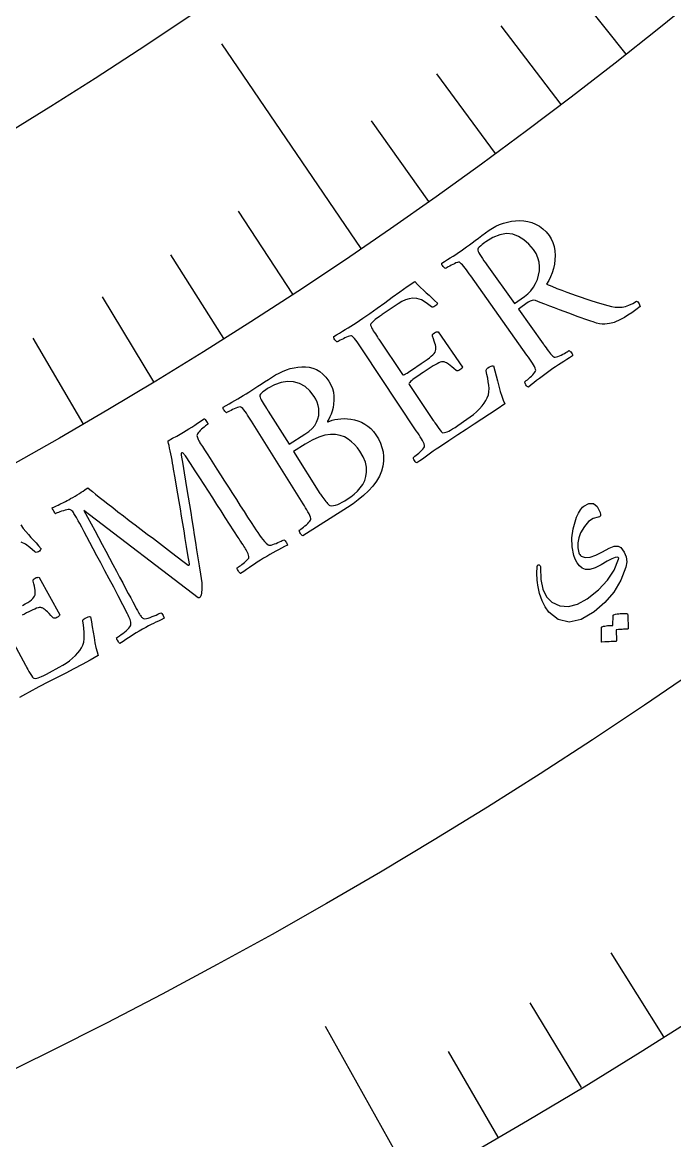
# Model space of a CAD drawing. Header units: millimetres. Extents: x -83 to 83, y -82 to 91.
# Drawn here: x 27.27 to 35.09, y -56.74 to -43.32 of the extents above; entities that cross this region are included whole.
import ezdxf

# ---------------------------------------------------------------- set-up
doc = ezdxf.new("R2010")
doc.units = ezdxf.units.MM
for name, color, linetype in [('CUT_OUTER', 1, 'Continuous'), ('ENGRAVE', 7, 'Continuous'), ('ENGRAVE_FINE', 8, 'Continuous'), ('TEXT', 5, 'Continuous')]:
    doc.layers.add(name, color=color, linetype=linetype)

msp = doc.modelspace()

# ---------------------------------------------------------------- linework, layer by layer
at = {"layer": 'CUT_OUTER'}
msp.add_arc((0, 0), 82.5, 179.648438, 0, dxfattribs=at)
at = {"layer": 'ENGRAVE'}
for points in [[(31.337, -46.0336), (29.6657, -43.5785)], [(31.9703, -57.268), (30.9086, -55.3662)]]:
    msp.add_lwpolyline(points, dxfattribs=at)
for radius in [80.85, 80.85, 78.6844, 74.6625, 74.6625, 71.4862, 65.5875, 65.5875, 62.1225, 55.6875, 55.6875, 52.2225, 45.7875, 45.7875]:
    msp.add_circle((0, 0), radius, dxfattribs=at)
at = {"layer": 'ENGRAVE_FINE'}
for points in [[(34.5112, -43.7044), (33.775, -42.772)], [(33.7336, -44.3073), (33.014, -43.3621)], [(32.9452, -44.8967), (32.2424, -43.9389)], [(32.1463, -45.4721), (31.4605, -44.5021)], [(30.5176, -46.5808), (29.8666, -45.5871)], [(29.6884, -47.1136), (29.0551, -46.1085)], [(28.8497, -47.6318), (28.2342, -46.6157)], [(28.0017, -48.1353), (27.4043, -47.1084)], [(34.9664, -55.4894), (34.333, -54.4843)], [(33.9785, -56.0997), (33.3631, -55.0836)], [(32.9797, -56.6927), (32.3824, -55.6658)]]:
    msp.add_lwpolyline(points, dxfattribs=at)
at = {"layer": 'TEXT'}
for points in [[(32.8723, -45.8146), (32.9104, -45.7897), (32.9512, -45.7674), (32.9947, -45.7479), (33.0411, -45.731), (33.0892, -45.7174), (33.1377, -45.7076), (33.1868, -45.7018), (33.2365, -45.6998), (33.2859, -45.7024), (33.3343, -45.7102), (33.3817, -45.7233), (33.4281, -45.7416), (33.4727, -45.7659), (33.5144, -45.7967), (33.5533, -45.8341), (33.5894, -45.8782), (33.6153, -45.9193), (33.6354, -45.9639), (33.6497, -46.0119), (33.6581, -46.0633), (33.6611, -46.1165), (33.6594, -46.1696), (33.653, -46.2227), (33.6417, -46.2758), (33.6262, -46.3272), (33.6071, -46.3752), (33.5844, -46.4196), (33.558, -46.4607), (33.6215, -46.4874), (33.683, -46.5125), (33.7426, -46.536), (33.8002, -46.5579), (33.8571, -46.5786), (33.9144, -46.5988), (33.9723, -46.6183), (34.0307, -46.6372), (34.0909, -46.6563), (34.1545, -46.6761), (34.2213, -46.6968), (34.2914, -46.7182), (34.3374, -46.73), (34.3815, -46.737), (34.4237, -46.7394), (34.464, -46.737), (34.5044, -46.7291), (34.5469, -46.7148), (34.5915, -46.6942), (34.6382, -46.6672), (34.6459, -46.6699), (34.6534, -46.6759), (34.6607, -46.6851), (34.6677, -46.6975), (34.6738, -46.7101), (34.6783, -46.7201), (34.6812, -46.7272), (34.6826, -46.7317), (34.629, -46.7706), (34.5794, -46.805), (34.5337, -46.835), (34.4919, -46.8604), (34.4545, -46.8816), (34.4216, -46.8987), (34.3935, -46.9116), (34.37, -46.9205), (34.3537, -46.9245), (34.3342, -46.9289), (34.3115, -46.9337), (34.2857, -46.9389), (34.2569, -46.9423), (34.2257, -46.9416), (34.192, -46.9368), (34.1559, -46.9281), (34.1395, -46.9229), (34.1172, -46.9156), (34.089, -46.9061), (34.0549, -46.8944), (34.016, -46.8808), (33.9733, -46.8655), (33.9269, -46.8487), (33.8768, -46.8302), (33.8239, -46.8106), (33.7693, -46.7902), (33.713, -46.7691), (33.6549, -46.7474), (33.5965, -46.7252), (33.5389, -46.703), (33.4823, -46.6808), (33.4265, -46.6586), (33.4069, -46.6545), (33.3859, -46.6567), (33.3633, -46.6652), (33.3392, -46.6798), (33.2237, -46.7621), (33.5183, -47.1766), (33.5207, -47.1801), (33.5231, -47.1835), (33.5255, -47.1869), (33.528, -47.1903), (33.5304, -47.1937), (33.5328, -47.1971), (33.5352, -47.2006), (33.5377, -47.204), (33.5528, -47.2251), (33.5673, -47.2451), (33.5813, -47.264), (33.5947, -47.2818), (33.6076, -47.298), (33.6201, -47.3121), (33.6322, -47.3242), (33.644, -47.3341), (33.6519, -47.3368), (33.6631, -47.3368), (33.6776, -47.334), (33.6952, -47.3285), (33.7146, -47.3211), (33.734, -47.3125), (33.7534, -47.3028), (33.7729, -47.292), (33.7909, -47.2814), (33.8057, -47.2725), (33.8173, -47.2651), (33.8258, -47.2594), (33.8327, -47.2626), (33.8401, -47.268), (33.8481, -47.2756), (33.8566, -47.2854), (33.864, -47.296), (33.8689, -47.3058), (33.8714, -47.3148), (33.8713, -47.323), (33.8357, -47.3452), (33.8009, -47.3669), (33.7669, -47.3883), (33.7336, -47.4092), (33.7008, -47.4303), (33.6678, -47.4522), (33.6346, -47.4747), (33.6013, -47.498), (33.5691, -47.5211), (33.5369, -47.5448), (33.5046, -47.5691), (33.4724, -47.594), (33.4401, -47.6194), (33.4075, -47.6451), (33.3748, -47.6712), (33.3418, -47.6975), (33.334, -47.6949), (33.3263, -47.6896), (33.3188, -47.6817), (33.3113, -47.6711), (33.3048, -47.6599), (33.3003, -47.6499), (33.2977, -47.641), (33.297, -47.6334), (33.3052, -47.6274), (33.316, -47.6188), (33.3294, -47.6079), (33.3453, -47.5945), (33.3621, -47.5796), (33.3779, -47.5643), (33.3928, -47.5487), (33.4068, -47.5326), (33.4182, -47.5175), (33.4256, -47.5048), (33.4288, -47.4946), (33.428, -47.4869), (33.4217, -47.4693), (33.4131, -47.4504), (33.402, -47.4302), (33.3885, -47.4088), (33.3734, -47.3863), (33.3576, -47.363), (33.341, -47.3391), (33.3237, -47.3143), (32.6504, -46.3632), (32.6329, -46.3385), (32.6158, -46.3146), (32.599, -46.2915), (32.5825, -46.2692), (32.5666, -46.2487), (32.5511, -46.2311), (32.5362, -46.2163), (32.5218, -46.2043), (32.5143, -46.2), (32.5036, -46.1992), (32.4897, -46.2019), (32.4726, -46.2081), (32.454, -46.2164), (32.4354, -46.2253), (32.4168, -46.2349), (32.3982, -46.245), (32.3811, -46.2547), (32.367, -46.263), (32.3558, -46.2699), (32.3476, -46.2753), (32.3408, -46.272), (32.3335, -46.2664), (32.3257, -46.2587), (32.3173, -46.2487), (32.31, -46.2381), (32.3051, -46.2283), (32.3027, -46.2193), (32.3028, -46.2112), (32.337, -46.189), (32.3709, -46.1673), (32.4044, -46.146), (32.4377, -46.1251), (32.4705, -46.1043), (32.5029, -46.083), (32.5348, -46.0615), (32.5662, -46.0396), (32.5991, -46.0161), (32.633, -45.9914), (32.6679, -45.9655), (32.7039, -45.9385), (32.7418, -45.91), (32.7825, -45.8798), (32.826, -45.8481), (32.8723, -45.8146)], [(33.4015, -46.0462), (33.3465, -45.9806), (33.2867, -45.9284), (33.2221, -45.8896), (33.1526, -45.8642), (33.0784, -45.8559), (32.9998, -45.8684), (32.9166, -45.9017), (32.8288, -45.9558), (32.8175, -45.964), (32.8039, -45.9744), (32.7877, -45.987), (32.7691, -46.0018), (32.7521, -46.0169), (32.7406, -46.0307), (32.7346, -46.0431), (32.7341, -46.0541), (32.7387, -46.069), (32.7468, -46.0867), (32.7584, -46.1073), (32.7735, -46.1307), (32.7904, -46.1556), (32.8076, -46.1806), (32.8251, -46.2056), (32.8427, -46.2306), (33.1751, -46.6937), (33.2927, -46.61), (33.3333, -46.5772), (33.3694, -46.5401), (33.4008, -46.4987), (33.4277, -46.453), (33.449, -46.4045), (33.4639, -46.3546), (33.4724, -46.3032), (33.4744, -46.2504), (33.469, -46.1975), (33.455, -46.1459), (33.4325, -46.0954), (33.4015, -46.0462)], [(31.2778, -46.9244), (31.3579, -46.8703), (31.4413, -46.8125), (31.528, -46.751), (31.6179, -46.6858), (31.7091, -46.6195), (31.7996, -46.5546), (31.8894, -46.4912), (31.9786, -46.4293), (32.0134, -46.4668), (32.0479, -46.5021), (32.082, -46.535), (32.1157, -46.5656), (32.1494, -46.5954), (32.1832, -46.6259), (32.2172, -46.6573), (32.2512, -46.6893), (32.2481, -46.699), (32.2419, -46.7085), (32.2328, -46.718), (32.2207, -46.7274), (32.207, -46.7354), (32.1953, -46.739), (32.1856, -46.7382), (32.1779, -46.7331), (32.1155, -46.6851), (32.0579, -46.652), (32.0052, -46.6337), (31.9574, -46.6303), (31.9122, -46.6376), (31.8673, -46.6513), (31.8227, -46.6716), (31.7785, -46.6984), (31.5881, -46.8274), (31.5799, -46.833), (31.569, -46.8407), (31.5554, -46.8504), (31.539, -46.8622), (31.5216, -46.875), (31.5051, -46.8879), (31.4895, -46.9008), (31.4747, -46.9138), (31.4623, -46.926), (31.454, -46.9369), (31.4496, -46.9464), (31.4492, -46.9544), (31.4545, -46.9689), (31.4617, -46.9847), (31.4707, -47.0018), (31.4817, -47.0201), (31.4937, -47.0392), (31.5061, -47.0584), (31.5188, -47.0779), (31.5318, -47.0975), (31.537, -47.1052), (31.5415, -47.112), (31.5455, -47.118), (31.5489, -47.123), (31.8318, -47.5456), (31.8365, -47.5486), (31.8444, -47.5482), (31.8554, -47.5444), (31.8696, -47.5372), (31.8857, -47.5279), (31.9024, -47.5177), (31.9198, -47.5066), (31.9379, -47.4947), (32.0552, -47.4156), (32.093, -47.3896), (32.1259, -47.366), (32.1539, -47.3449), (32.1771, -47.3262), (32.1959, -47.3089), (32.2107, -47.2923), (32.2215, -47.2763), (32.2283, -47.2609), (32.2318, -47.2452), (32.2328, -47.2282), (32.2313, -47.21), (32.2273, -47.1906), (32.2211, -47.169), (32.2133, -47.1443), (32.2037, -47.1166), (32.1925, -47.0857), (32.1905, -47.0767), (32.1933, -47.0674), (32.2009, -47.0577), (32.2134, -47.0477), (32.2265, -47.0398), (32.2387, -47.0346), (32.2499, -47.0323), (32.26, -47.0327), (32.5508, -47.4567), (32.5479, -47.4647), (32.5418, -47.4731), (32.5326, -47.4819), (32.5203, -47.4912), (32.5071, -47.4987), (32.4951, -47.5025), (32.4844, -47.5025), (32.4748, -47.4986), (32.4465, -47.4738), (32.4221, -47.453), (32.4014, -47.4361), (32.3845, -47.4233), (32.3704, -47.4134), (32.3582, -47.4057), (32.3478, -47.4001), (32.3393, -47.3966), (32.3317, -47.3945), (32.3239, -47.3931), (32.316, -47.3925), (32.308, -47.3926), (32.2975, -47.3935), (32.2837, -47.3977), (32.2668, -47.4051), (32.2465, -47.4158), (32.2243, -47.4287), (32.2012, -47.4424), (32.1773, -47.4572), (32.1526, -47.4729), (32.1279, -47.4888), (32.1039, -47.5045), (32.0808, -47.5198), (32.0586, -47.5347), (32.0431, -47.5452), (32.0268, -47.5565), (32.0095, -47.5687), (31.9914, -47.5816), (31.9735, -47.5947), (31.9571, -47.6072), (31.9422, -47.6191), (31.9287, -47.6304), (31.9181, -47.6408), (31.9116, -47.6498), (31.9093, -47.6576), (31.9111, -47.6641), (32.2003, -48.096), (32.202, -48.0986), (32.2042, -48.1018), (32.2067, -48.1055), (32.2096, -48.1099), (32.2213, -48.1273), (32.2348, -48.1468), (32.2499, -48.1687), (32.2667, -48.1927), (32.2831, -48.2148), (32.2968, -48.2306), (32.3078, -48.2403), (32.3161, -48.2437), (32.3334, -48.2428), (32.3509, -48.2393), (32.3686, -48.2334), (32.3866, -48.225), (32.407, -48.2135), (32.4319, -48.1984), (32.4613, -48.1795), (32.4952, -48.157), (32.6048, -48.0828), (32.6447, -48.0543), (32.683, -48.0238), (32.7195, -47.9915), (32.7544, -47.9574), (32.7857, -47.9229), (32.8118, -47.8894), (32.8326, -47.8569), (32.8481, -47.8255), (32.861, -47.7902), (32.8684, -47.7534), (32.8705, -47.715), (32.8672, -47.6749), (32.8606, -47.6335), (32.8528, -47.5911), (32.8438, -47.5475), (32.8336, -47.5029), (32.8332, -47.4943), (32.8368, -47.4854), (32.8445, -47.4762), (32.8563, -47.4668), (32.8758, -47.4545), (32.8932, -47.4464), (32.9082, -47.4423), (32.921, -47.4424), (32.9369, -47.5004), (32.953, -47.5604), (32.9694, -47.6224), (32.986, -47.6863), (33.003, -47.7482), (33.0208, -47.8041), (33.0393, -47.8539), (33.0585, -47.8977), (32.9667, -47.9605), (32.8747, -48.0224), (32.7825, -48.0833), (32.69, -48.1432), (32.5947, -48.2048), (32.4938, -48.2708), (32.3873, -48.3411), (32.2752, -48.4156), (32.2364, -48.4417), (32.2, -48.4668), (32.166, -48.491), (32.1342, -48.5143), (32.1032, -48.537), (32.0713, -48.5597), (32.0385, -48.5823), (32.0048, -48.6048), (31.9971, -48.6019), (31.9895, -48.5964), (31.9822, -48.5883), (31.975, -48.5775), (31.9689, -48.5661), (31.9646, -48.556), (31.9622, -48.5471), (31.9617, -48.5394), (31.9701, -48.5336), (31.9812, -48.5254), (31.9948, -48.5148), (32.0112, -48.5019), (32.0283, -48.4875), (32.0446, -48.4726), (32.0599, -48.4574), (32.0743, -48.4417), (32.0862, -48.4269), (32.0939, -48.4145), (32.0974, -48.4044), (32.0968, -48.3966), (32.091, -48.3789), (32.0829, -48.3597), (32.0724, -48.3393), (32.0595, -48.3174), (32.045, -48.2945), (32.0298, -48.2709), (32.0139, -48.2464), (31.9973, -48.2212), (31.353, -47.2503), (31.3362, -47.2251), (31.3197, -47.2007), (31.3036, -47.1771), (31.2878, -47.1544), (31.2723, -47.1335), (31.2574, -47.1154), (31.2429, -47.1002), (31.2288, -47.0878), (31.2214, -47.0833), (31.2107, -47.0822), (31.1968, -47.0846), (31.1796, -47.0903), (31.1606, -47.0981), (31.1416, -47.1067), (31.1224, -47.1159), (31.103, -47.1259), (31.0852, -47.1354), (31.0704, -47.1436), (31.0589, -47.1502), (31.0504, -47.1555), (31.0437, -47.152), (31.0366, -47.1462), (31.029, -47.1383), (31.0209, -47.1281), (31.0139, -47.1172), (31.0093, -47.1073), (31.0071, -47.0983), (31.0074, -47.0901), (31.0423, -47.0689), (31.077, -47.048), (31.1115, -47.0274), (31.1458, -47.0071), (31.1797, -46.9868), (31.213, -46.9663), (31.2457, -46.9455), (31.2778, -46.9244)], [(30.2719, -47.5729), (30.3109, -47.5496), (30.3519, -47.5281), (30.3949, -47.5084), (30.4398, -47.4905), (30.4857, -47.4754), (30.5316, -47.464), (30.5775, -47.4563), (30.6233, -47.4523), (30.6687, -47.4528), (30.7131, -47.4587), (30.7565, -47.47), (30.799, -47.4867), (30.8397, -47.5098), (30.878, -47.5404), (30.9137, -47.5784), (30.947, -47.6239), (30.9719, -47.6678), (30.9905, -47.713), (31.0027, -47.7595), (31.0084, -47.8072), (31.0091, -47.8544), (31.0058, -47.8996), (30.9987, -47.9427), (30.9877, -47.9837), (30.9746, -48.0213), (30.961, -48.0541), (30.9471, -48.0822), (30.9328, -48.1055), (30.9316, -48.1096), (30.9323, -48.1125), (30.9347, -48.1143), (30.9388, -48.1149), (30.9624, -48.1035), (30.9896, -48.0939), (31.0204, -48.0861), (31.0549, -48.08), (31.092, -48.0763), (31.1308, -48.0754), (31.1712, -48.0774), (31.2134, -48.0823), (31.2559, -48.0905), (31.2976, -48.1029), (31.3385, -48.1193), (31.3785, -48.1398), (31.4167, -48.1648), (31.4517, -48.1947), (31.4838, -48.2294), (31.5128, -48.2691), (31.5422, -48.3187), (31.5662, -48.3694), (31.5848, -48.4211), (31.5979, -48.4738), (31.6046, -48.5282), (31.6038, -48.585), (31.5954, -48.6442), (31.5795, -48.7057), (31.5553, -48.766), (31.5212, -48.8254), (31.4772, -48.8838), (31.4232, -48.9413), (31.3634, -48.9965), (31.3019, -49.0484), (31.2386, -49.0969), (31.1735, -49.1421), (30.6359, -49.479), (30.6283, -49.4759), (30.6209, -49.4702), (30.6138, -49.4619), (30.6069, -49.451), (30.6011, -49.4394), (30.5971, -49.4291), (30.595, -49.4201), (30.5947, -49.4125), (30.6032, -49.4069), (30.6145, -49.399), (30.6285, -49.3888), (30.6451, -49.3763), (30.6627, -49.3624), (30.6794, -49.348), (30.6951, -49.3332), (30.71, -49.3179), (30.7222, -49.3035), (30.7303, -49.2913), (30.7341, -49.2813), (30.7337, -49.2735), (30.7284, -49.2556), (30.7208, -49.2362), (30.7109, -49.2155), (30.6986, -49.1933), (30.6848, -49.17), (30.6702, -49.1459), (30.655, -49.121), (30.6391, -49.0954), (30.0222, -48.1068), (30.0061, -48.0812), (29.9903, -48.0563), (29.9748, -48.0323), (29.9596, -48.0092), (29.9448, -47.9878), (29.9303, -47.9694), (29.9163, -47.9538), (29.9026, -47.941), (29.8953, -47.9363), (29.8846, -47.9349), (29.8706, -47.9368), (29.8533, -47.9421), (29.8341, -47.9494), (29.8148, -47.9574), (29.7954, -47.9661), (29.7757, -47.9755), (29.7576, -47.9846), (29.7427, -47.9923), (29.7309, -47.9987), (29.7224, -48.0037), (29.7158, -47.9999), (29.7088, -47.994), (29.7014, -47.9858), (29.6936, -47.9754), (29.6869, -47.9644), (29.6826, -47.9543), (29.6807, -47.9452), (29.6812, -47.9371), (29.7167, -47.9169), (29.7519, -47.897), (29.787, -47.8773), (29.8218, -47.858), (29.8562, -47.8387), (29.8901, -47.8191), (29.9234, -47.7992), (29.9561, -47.779), (29.9902, -47.7574), (30.0252, -47.7348), (30.0611, -47.7111), (30.098, -47.6864), (30.1369, -47.6604), (30.1789, -47.6328), (30.2239, -47.6037), (30.2719, -47.5729)], [(30.4717, -48.3824), (30.6614, -48.2624), (30.7088, -48.2288), (30.7479, -48.1932), (30.7789, -48.1558), (30.8016, -48.1166), (30.8173, -48.0764), (30.8269, -48.0361), (30.8304, -47.9958), (30.828, -47.9553), (30.8205, -47.9158), (30.8091, -47.8782), (30.7938, -47.8424), (30.7746, -47.8086), (30.7222, -47.7404), (30.6634, -47.6886), (30.5983, -47.6531), (30.5268, -47.6339), (30.4517, -47.6305), (30.3757, -47.6422), (30.2986, -47.6692), (30.2206, -47.7114), (30.2089, -47.719), (30.1947, -47.7287), (30.1778, -47.7403), (30.1585, -47.754), (30.1406, -47.7682), (30.1283, -47.7813), (30.1217, -47.7933), (30.1206, -47.8043), (30.1243, -47.8171), (30.1304, -47.832), (30.1389, -47.8492), (30.1497, -47.8685), (30.1621, -47.8893), (30.1749, -47.9105), (30.1883, -47.9322), (30.2022, -47.9544), (30.2051, -47.959), (30.2078, -47.9633), (30.2103, -47.9672), (30.2126, -47.9709), (30.2149, -47.9745), (30.2171, -47.978), (30.2193, -47.9816), (30.2216, -47.9851)], [(27.8779, -49.0207), (27.9065, -49.0041), (27.9331, -48.988), (27.9577, -48.9725), (27.9802, -48.9575), (28.0013, -48.9431), (28.0216, -48.9294), (28.0411, -48.9163), (28.0598, -48.9039), (28.0835, -48.9251), (28.1139, -48.9509), (28.1512, -48.9813), (28.1953, -49.0162), (28.2449, -49.055), (28.2989, -49.0972), (28.3572, -49.1427), (28.4199, -49.1915), (28.486, -49.2426), (28.5542, -49.295), (28.6248, -49.3486), (28.6976, -49.4036), (28.7714, -49.4592), (28.8448, -49.5148), (28.918, -49.5703), (28.9908, -49.6257), (29.0622, -49.6802), (29.131, -49.7327), (29.1971, -49.7833), (29.2606, -49.832), (29.2633, -49.8333), (29.2663, -49.8335), (29.2696, -49.8328), (29.2731, -49.8312), (29.276, -49.8286), (29.2777, -49.8252), (29.278, -49.821), (29.277, -49.8159), (29.26, -49.7089), (29.2435, -49.6074), (29.2278, -49.5114), (29.2126, -49.4208), (29.1979, -49.3329), (29.1832, -49.245), (29.1686, -49.157), (29.1541, -49.069), (29.1391, -48.9787), (29.123, -48.8838), (29.106, -48.7845), (29.088, -48.6806), (29.0819, -48.646), (29.0753, -48.6101), (29.0684, -48.5727), (29.061, -48.534), (29.0535, -48.4959), (29.0465, -48.4604), (29.0397, -48.4276), (29.0334, -48.3974), (29.028, -48.3721), (29.0241, -48.3541), (29.0218, -48.3432), (29.021, -48.3396), (29.0755, -48.3112), (29.1244, -48.2848), (29.1677, -48.2605), (29.2055, -48.2382), (29.2368, -48.2191), (29.2697, -48.1984), (29.3044, -48.1764), (29.3407, -48.1528), (29.3758, -48.1298), (29.4066, -48.1093), (29.4332, -48.0914), (29.4555, -48.0761), (29.4592, -48.0794), (29.4648, -48.086), (29.4724, -48.0959), (29.4821, -48.109), (29.4914, -48.1219), (29.4981, -48.1311), (29.5021, -48.1367), (29.5034, -48.1385), (29.4942, -48.1446), (29.4829, -48.1528), (29.4694, -48.163), (29.4538, -48.1754), (29.4376, -48.189), (29.4222, -48.203), (29.4075, -48.2172), (29.3937, -48.2318), (29.3819, -48.2457), (29.3735, -48.258), (29.3686, -48.2686), (29.367, -48.2775), (29.3692, -48.2884), (29.3728, -48.3002), (29.3776, -48.3127), (29.3838, -48.3262), (29.3905, -48.3396), (29.3972, -48.3523), (29.4039, -48.3642), (29.4105, -48.3753), (29.4321, -48.4084), (29.4585, -48.4491), (29.4896, -48.4977), (29.5255, -48.5539), (29.5649, -48.6159), (29.6067, -48.6816), (29.651, -48.7508), (29.6976, -48.8237), (29.7454, -48.8982), (29.7929, -48.9723), (29.8401, -49.0459), (29.887, -49.119), (29.9325, -49.1899), (29.9753, -49.2567), (30.0154, -49.3193), (30.0528, -49.3779), (30.0742, -49.4101), (30.0954, -49.4412), (30.1163, -49.4712), (30.137, -49.5001), (30.1576, -49.5268), (30.1782, -49.5502), (30.1989, -49.5703), (30.2196, -49.5872), (30.2298, -49.5917), (30.243, -49.593), (30.2591, -49.591), (30.2782, -49.5858), (30.2986, -49.5786), (30.3189, -49.5708), (30.3389, -49.5622), (30.3587, -49.5529), (30.3766, -49.5441), (30.3907, -49.537), (30.4011, -49.5316), (30.4077, -49.5278), (30.4172, -49.534), (30.4258, -49.5417), (30.4335, -49.551), (30.4402, -49.5619), (30.4458, -49.5725), (30.4499, -49.581), (30.4524, -49.5873), (30.4535, -49.5915), (30.4174, -49.6105), (30.3819, -49.6292), (30.3469, -49.6479), (30.3125, -49.6664), (30.2777, -49.6854), (30.2419, -49.7057), (30.205, -49.7272), (30.167, -49.75), (30.1275, -49.7742), (30.091, -49.7972), (30.0574, -49.819), (30.0268, -49.8396), (29.9964, -49.8605), (29.9633, -49.8831), (29.9276, -49.9075), (29.8892, -49.9336), (29.8858, -49.9308), (29.881, -49.9255), (29.8748, -49.9178), (29.8671, -49.9077), (29.8597, -49.8967), (29.8542, -49.8862), (29.8507, -49.8761), (29.849, -49.8665), (29.8572, -49.8613), (29.8672, -49.8544), (29.8791, -49.8457), (29.8928, -49.8354), (29.9073, -49.824), (29.9216, -49.8124), (29.9358, -49.8004), (29.9498, -49.7881), (29.9625, -49.7762), (29.9731, -49.7655), (29.9815, -49.7559), (29.9877, -49.7474), (29.9901, -49.7388), (29.9896, -49.7274), (29.9862, -49.7133), (29.98, -49.6965), (29.9724, -49.6791), (29.9648, -49.6632), (29.9574, -49.6489), (29.9502, -49.6362), (29.9415, -49.6221), (29.9313, -49.6063), (29.9197, -49.5888), (29.9066, -49.5694), (29.8935, -49.5501), (29.8819, -49.5325), (29.8717, -49.5167), (29.8631, -49.5027), (29.8099, -49.42), (29.7578, -49.339), (29.7067, -49.2596), (29.6565, -49.1818), (29.6066, -49.1045), (29.5562, -49.0262), (29.5052, -48.947), (29.4537, -48.8669), (29.4008, -48.7849), (29.3458, -48.6999), (29.2886, -48.6119), (29.2292, -48.521), (29.2263, -48.5168), (29.2219, -48.5115), (29.216, -48.5051), (29.2086, -48.4975), (29.2008, -48.4908), (29.1935, -48.487), (29.1868, -48.4862), (29.1806, -48.4882), (29.1788, -48.4908), (29.1779, -48.4956), (29.1779, -48.5027), (29.179, -48.5121), (29.1973, -48.621), (29.2149, -48.726), (29.2317, -48.8269), (29.2477, -48.9237), (29.2631, -49.0178), (29.2781, -49.1102), (29.2926, -49.2011), (29.3066, -49.2904), (29.3205, -49.3792), (29.3345, -49.4688), (29.3486, -49.5591), (29.3628, -49.6502), (29.3774, -49.7433), (29.3924, -49.84), (29.408, -49.9402), (29.4241, -50.0439), (29.4244, -50.0518), (29.4247, -50.063), (29.4248, -50.0774), (29.4249, -50.0952), (29.4247, -50.1145), (29.424, -50.1334), (29.423, -50.152), (29.4215, -50.1701), (29.4192, -50.1866), (29.4157, -50.1999), (29.4109, -50.2101), (29.4049, -50.2171), (29.4025, -50.2196), (29.3986, -50.2216), (29.3932, -50.2233), (29.3865, -50.2247), (29.3846, -50.2243), (29.383, -50.2243), (29.3815, -50.2245), (29.3802, -50.2251), (28.0107, -49.1766), (28.054, -49.2556), (28.0976, -49.3361), (28.1416, -49.4179), (28.1861, -49.5012), (28.2304, -49.5845), (28.2742, -49.6664), (28.3174, -49.7471), (28.3601, -49.8265), (28.4015, -49.9034), (28.4406, -49.9764), (28.4776, -50.0457), (28.5125, -50.1112), (28.5446, -50.1717), (28.5734, -50.226), (28.5989, -50.2742), (28.6211, -50.3162), (28.6393, -50.3507), (28.6529, -50.3765), (28.6619, -50.3933), (28.6663, -50.4014), (28.6714, -50.41), (28.6771, -50.419), (28.6834, -50.4282), (28.6902, -50.4377), (28.6972, -50.4468), (28.7041, -50.455), (28.7109, -50.4623), (28.7175, -50.4687), (28.728, -50.4734), (28.7424, -50.4747), (28.7607, -50.4725), (28.7829, -50.4669), (28.8069, -50.4591), (28.8307, -50.4504), (28.8541, -50.4409), (28.8773, -50.4306), (28.8981, -50.4208), (28.9143, -50.413), (28.926, -50.4072), (28.9331, -50.4034), (28.9406, -50.407), (28.9478, -50.4135), (28.9547, -50.423), (28.9613, -50.4356), (28.967, -50.4482), (28.9711, -50.4582), (28.9736, -50.4654), (28.9745, -50.4699), (28.9389, -50.4872), (28.9059, -50.5032), (28.8753, -50.5179), (28.8473, -50.5314), (28.819, -50.5455), (28.7876, -50.5619), (28.753, -50.5806), (28.7154, -50.6017), (28.6755, -50.6246), (28.6392, -50.646), (28.6066, -50.666), (28.5776, -50.6845), (28.5487, -50.7032), (28.5165, -50.7241), (28.481, -50.7469), (28.4422, -50.7717), (28.439, -50.7688), (28.4343, -50.7634), (28.4283, -50.7555), (28.4209, -50.7452), (28.4138, -50.734), (28.4086, -50.7233), (28.4054, -50.7131), (28.404, -50.7035), (28.413, -50.6981), (28.4251, -50.6901), (28.4405, -50.6794), (28.459, -50.6662), (28.4788, -50.6515), (28.4982, -50.6362), (28.5171, -50.6203), (28.5354, -50.604), (28.5513, -50.5882), (28.5629, -50.574), (28.5702, -50.5615), (28.5731, -50.5506), (28.5739, -50.5338), (28.5729, -50.5174), (28.5702, -50.5014), (28.5656, -50.4858), (28.5596, -50.4699), (28.5525, -50.4527), (28.5443, -50.4344), (28.5351, -50.4148), (28.4787, -50.3069), (28.4234, -50.2011), (28.3691, -50.0976), (28.3158, -49.9963), (28.2643, -49.8987), (28.2154, -49.8063), (28.1689, -49.7191), (28.125, -49.6371), (28.0844, -49.5613), (28.0478, -49.493), (28.0151, -49.432), (27.9864, -49.3784), (27.9624, -49.3337), (27.9439, -49.2993), (27.9309, -49.2752), (27.9233, -49.2616), (27.9158, -49.2484), (27.9082, -49.2356), (27.9007, -49.2232), (27.8932, -49.2112), (27.8855, -49.1999), (27.8774, -49.1896), (27.8689, -49.1804), (27.8601, -49.1722), (27.8518, -49.1675), (27.8401, -49.1654), (27.8249, -49.1659), (27.8063, -49.1689), (27.7859, -49.1736), (27.7656, -49.179), (27.7454, -49.1852), (27.7252, -49.1922), (27.7066, -49.1992), (27.6913, -49.2053), (27.6793, -49.2105), (27.6705, -49.215), (27.6683, -49.2135), (27.6641, -49.2078), (27.6579, -49.1977), (27.6496, -49.1834), (27.6416, -49.1688), (27.636, -49.1578), (27.6329, -49.1505), (27.6321, -49.1468), (27.6589, -49.1333), (27.6829, -49.1214), (27.7043, -49.111), (27.723, -49.102), (27.7403, -49.0938), (27.7575, -49.0853), (27.7746, -49.0767), (27.7916, -49.068), (27.8098, -49.0584), (27.8302, -49.0474), (27.8529, -49.0348), (27.8779, -49.0207)], [(30.5268, -48.4698), (30.8425, -48.9711), (30.8485, -48.9805), (30.8561, -48.9919), (30.8651, -49.0055), (30.8757, -49.0212), (30.8872, -49.0376), (30.8989, -49.0533), (30.9107, -49.0682), (30.9226, -49.0825), (30.934, -49.0949), (30.944, -49.1045), (30.9526, -49.1113), (30.9599, -49.1152), (30.9823, -49.119), (31.0056, -49.1185), (31.0298, -49.1138), (31.0548, -49.1048), (31.0811, -49.0925), (31.109, -49.0779), (31.1386, -49.061), (31.1699, -49.0418), (31.2126, -49.0123), (31.2527, -48.9799), (31.2903, -48.9445), (31.3254, -48.9061), (31.3555, -48.8643), (31.3783, -48.8186), (31.3938, -48.7691), (31.4019, -48.7157), (31.4002, -48.6587), (31.3862, -48.5983), (31.3599, -48.5343), (31.3213, -48.4668), (31.2914, -48.4251), (31.2579, -48.3867), (31.2208, -48.3518), (31.1801, -48.3201), (31.1349, -48.2943), (31.0845, -48.2766), (31.0289, -48.267), (30.968, -48.2656), (30.9014, -48.2748), (30.8288, -48.2974), (30.7501, -48.3333), (30.6653, -48.3824)], [(34.1793, -49.2552), (34.1184, -49.2729), (34.0628, -49.3104), (34.0124, -49.3677), (33.967, -49.4448), (33.945, -49.5036), (33.934, -49.5634), (33.934, -49.6241), (33.9449, -49.6858), (33.9492, -49.6966), (33.9557, -49.7066), (33.9644, -49.7156), (33.9753, -49.7236), (34.0222, -49.7398), (34.0802, -49.7365), (34.1493, -49.7137), (34.2293, -49.6714), (34.3077, -49.6287), (34.3704, -49.6061), (34.4176, -49.6036), (34.4492, -49.6212), (34.4894, -49.676), (34.5129, -49.7335), (34.5195, -49.7935), (34.5093, -49.856), (34.448, -50.0134), (34.3644, -50.1554), (34.2588, -50.2819), (34.1311, -50.3927), (33.9721, -50.4849), (33.828, -50.516), (33.6989, -50.4863), (33.585, -50.396), (33.5408, -50.3343), (33.5042, -50.2596), (33.4753, -50.172), (33.4539, -50.0714), (33.4502, -50.042), (33.4472, -50.0132), (33.445, -49.9849), (33.4437, -49.9573), (33.4432, -49.93), (33.4435, -49.903), (33.4447, -49.8763), (33.4467, -49.8498), (33.4493, -49.8377), (33.4539, -49.8304), (33.4606, -49.8279), (33.4693, -49.8301), (33.4768, -49.8352), (33.4822, -49.8417), (33.4854, -49.8497), (33.4865, -49.859), (33.4916, -50.0042), (33.5157, -50.122), (33.559, -50.2124), (33.6216, -50.2753), (33.7184, -50.3209), (33.8217, -50.3295), (33.9314, -50.3011), (34.0474, -50.2357), (34.1806, -50.129), (34.2874, -50.014), (34.368, -49.8909), (34.4223, -49.7599), (34.4245, -49.7505), (34.423, -49.7436), (34.4178, -49.7393), (34.409, -49.7374), (34.3814, -49.7418), (34.3397, -49.7582), (34.2838, -49.7865), (34.2136, -49.8268), (34.1403, -49.865), (34.078, -49.8847), (34.0268, -49.8862), (33.9866, -49.8693), (33.9533, -49.84), (33.9254, -49.8045), (33.9029, -49.7627), (33.8858, -49.7148), (33.8656, -49.6115), (33.8628, -49.5055), (33.8774, -49.3968), (33.9093, -49.2855), (33.919, -49.2577), (33.9294, -49.2321), (33.9405, -49.2089), (33.9524, -49.188), (33.9648, -49.1693), (33.9777, -49.153), (33.9909, -49.1388), (34.0047, -49.1269), (34.0664, -49.0922), (34.1197, -49.093), (34.1645, -49.1295), (34.2009, -49.2017), (34.2061, -49.2243), (34.2043, -49.2407), (34.1953, -49.251), (34.1793, -49.2552)], [(34.3559, -50.4382), (34.3566, -50.4349), (34.3585, -50.4319), (34.3618, -50.4291), (34.3663, -50.4266), (34.3856, -50.4218), (34.4047, -50.4179), (34.4238, -50.4149), (34.4428, -50.4128), (34.4618, -50.4116), (34.4811, -50.4114), (34.5006, -50.4122), (34.5203, -50.4139), (34.5249, -50.4154), (34.5283, -50.418), (34.5304, -50.4218), (34.5313, -50.4267), (34.5362, -50.5949), (34.5351, -50.5978), (34.5321, -50.5999), (34.527, -50.6011), (34.5199, -50.6014), (34.5146, -50.6009), (34.5063, -50.6009), (34.4952, -50.6012), (34.4812, -50.6019), (34.4642, -50.603), (34.444, -50.6045), (34.4205, -50.6063), (34.3939, -50.6084), (34.396, -50.7398), (34.3951, -50.7445), (34.392, -50.7475), (34.3867, -50.749), (34.3792, -50.7489), (34.3727, -50.7488), (34.3626, -50.7489), (34.3489, -50.7492), (34.3316, -50.7497), (34.3105, -50.7504), (34.2854, -50.7517), (34.2563, -50.7533), (34.2233, -50.7554), (34.2193, -50.7547), (34.2166, -50.7531), (34.2153, -50.7506), (34.2155, -50.7472), (34.2162, -50.5825), (34.2169, -50.5793), (34.2189, -50.5763), (34.2221, -50.5735), (34.2267, -50.571), (34.2426, -50.5663), (34.2587, -50.5625), (34.2748, -50.5597), (34.2909, -50.5578), (34.3071, -50.5568), (34.3232, -50.5565), (34.3392, -50.5569), (34.3552, -50.5581)]]:
    msp.add_lwpolyline(points, close=True, dxfattribs=at)
for points in [[(27.2548, -49.3507), (27.2857, -49.3915), (27.3165, -49.4299), (27.3472, -49.466), (27.3778, -49.4998), (27.4084, -49.5328), (27.439, -49.5665), (27.4697, -49.601), (27.5004, -49.6363), (27.4963, -49.6456), (27.4893, -49.6545), (27.4793, -49.663), (27.4663, -49.6712), (27.4519, -49.6777), (27.4399, -49.6802), (27.4303, -49.6785), (27.4232, -49.6727), (27.3658, -49.6188), (27.3118, -49.5801), (27.2611, -49.5567)], [(27.274, -50.3176), (27.3091, -50.2974), (27.3391, -50.2791), (27.3641, -50.2627), (27.3844, -50.2475), (27.4008, -50.2324), (27.4131, -50.2175), (27.4214, -50.2028), (27.4264, -50.1875), (27.4291, -50.1707), (27.4294, -50.1525), (27.4273, -50.1327), (27.4233, -50.1106), (27.4179, -50.0853), (27.4111, -50.0568), (27.403, -50.025), (27.4019, -50.0158), (27.4056, -50.0068), (27.4142, -49.9979), (27.4275, -49.9892), (27.4414, -49.9826), (27.454, -49.9787), (27.4653, -49.9774), (27.4754, -49.9789), (27.7231, -50.4294), (27.7193, -50.4371), (27.7125, -50.4448), (27.7025, -50.4527), (27.6894, -50.4607), (27.6755, -50.4669), (27.6632, -50.4695), (27.6524, -50.4684), (27.6433, -50.4637), (27.6176, -50.4362), (27.5953, -50.4131), (27.5764, -50.3943), (27.5608, -50.3798), (27.5478, -50.3686), (27.5364, -50.3597), (27.5266, -50.3531), (27.5185, -50.3488), (27.5111, -50.3459), (27.5035, -50.3438), (27.4957, -50.3424), (27.4877, -50.3417), (27.4772, -50.3416), (27.4631, -50.3444), (27.4455, -50.3501), (27.4243, -50.3588), (27.4009, -50.3694), (27.3765, -50.3808), (27.3513, -50.3931), (27.3252, -50.4063), (27.299, -50.4198), (27.2737, -50.433)], [(27.0661, -50.5728), (27.3113, -51.0311), (27.3128, -51.0338), (27.3146, -51.0372), (27.3168, -51.0412), (27.3193, -51.0459), (27.3292, -51.0643), (27.3407, -51.0851), (27.3536, -51.1083), (27.368, -51.1339), (27.3821, -51.1574), (27.3941, -51.1746), (27.4041, -51.1852), (27.4121, -51.1895), (27.4293, -51.1903), (27.4471, -51.1886), (27.4653, -51.1844), (27.4841, -51.1778), (27.5055, -51.1684), (27.5317, -51.1558), (27.5629, -51.1399), (27.5988, -51.1208), (27.7152, -51.0578), (27.7577, -51.0333), (27.7988, -51.0068), (27.8383, -50.9783), (27.8764, -50.9477), (27.9109, -50.9164), (27.9402, -50.8856), (27.9641, -50.8554), (27.9826, -50.8256), (27.9989, -50.7918), (28.01, -50.7559), (28.0158, -50.7179), (28.0165, -50.6777), (28.014, -50.6359), (28.0104, -50.5929), (28.0057, -50.5486), (27.9999, -50.5032), (28.0004, -50.4946), (28.0049, -50.4861), (28.0134, -50.4778), (28.0261, -50.4695), (28.0467, -50.4593), (28.0648, -50.4528), (28.0802, -50.4503), (28.0929, -50.4516), (28.103, -50.5109), (28.1131, -50.5722), (28.1233, -50.6355), (28.1335, -50.7007), (28.1444, -50.764), (28.1566, -50.8213), (28.1701, -50.8728), (28.1849, -50.9182), (28.0874, -50.9717), (27.9897, -51.0242), (27.892, -51.0757), (27.7941, -51.1263), (27.6931, -51.1782), (27.5862, -51.234), (27.4733, -51.2934), (27.3544, -51.3565), (27.3133, -51.3787), (27.2746, -51.4001), (27.2383, -51.4209)]]:
    msp.add_lwpolyline(points, dxfattribs=at)

doc.saveas('drawing.dxf')
